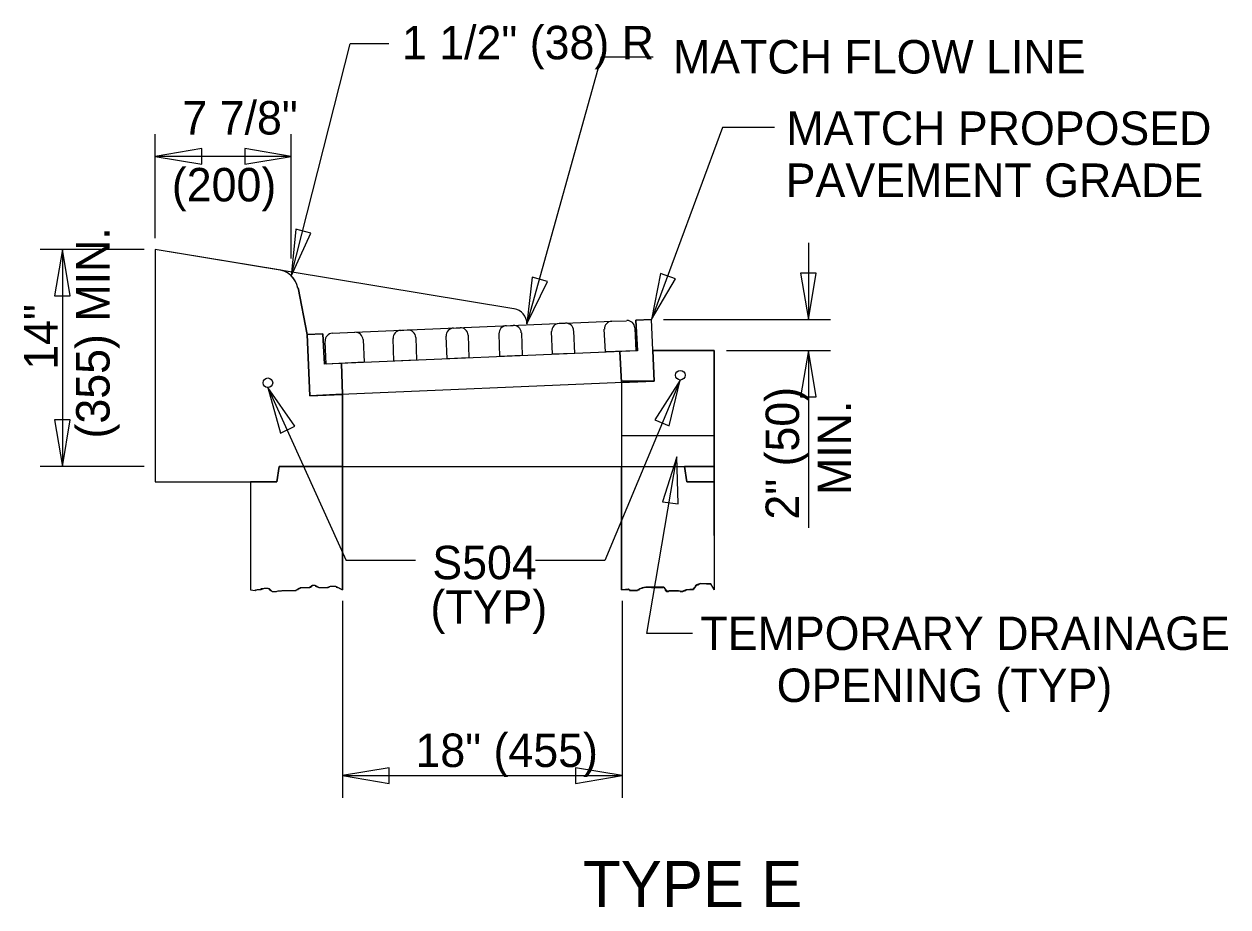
# Model space of a CAD drawing. Extents: x 1.2 to 16.8, y 0.2 to 9.7.
# Drawn here: x 12.958 to 16.197, y 7.362 to 9.737 of the extents above; entities that cross this region are included whole.
import ezdxf

# ---------------------------------------------------------------- set-up
doc = ezdxf.new("R2010")
doc.units = 0
for name, color, linetype in [('SD_P_Dimension Lines', 7, 'Continuous'), ('SD_P_Dimension Text', 7, 'Continuous'), ('SD_P_Prop Object Lines', 7, 'Continuous'), ('SD_P_Rebar', 7, 'Continuous'), ('SD_P_Shading', 7, 'Continuous'), ('SD_P_Subtitles', 7, 'Continuous'), ('SD_X_Exist Hidden Lines', 7, 'Continuous')]:
    doc.layers.add(name, color=color, linetype=linetype)

msp = doc.modelspace()

# ---------------------------------------------------------------- linework, layer by layer
at = {"layer": 'SD_P_Dimension Lines'}
for p, q in [((13.6767, 9.059), (13.8347, 9.6844)), ((13.9387, 9.6844), (13.8347, 9.6844)), ((14.5106, 9.6482), (14.3107, 8.9303)), ((14.6506, 9.6482), (14.5106, 9.6482)), ((14.8365, 9.459), (14.6457, 8.942)), ((14.9765, 9.459), (14.8365, 9.459)), ((13.3107, 9.161), (13.3107, 9.441)), ((13.6767, 9.106), (13.6767, 9.441)), ((13.4357, 9.402), (13.3107, 9.381)), ((13.4357, 9.36), (13.4357, 9.402)), ((13.6767, 9.381), (13.5517, 9.402)), ((13.5517, 9.402), (13.5517, 9.36)), ((13.6767, 9.381), (13.3107, 9.381)), ((13.3107, 9.381), (13.4357, 9.36)), ((13.5517, 9.36), (13.6767, 9.381)), ((13.6888, 9.1857), (13.6767, 9.059)), ((13.6767, 9.059), (13.7289, 9.1743)), ((13.7289, 9.1743), (13.6888, 9.1857)), ((15.0677, 9.1486), (15.0677, 8.942)), ((13.2807, 9.131), (13.0007, 9.131)), ((13.0607, 9.131), (13.0397, 9.006)), ((13.0607, 9.131), (13.0607, 8.547)), ((13.0817, 9.006), (13.0607, 9.131)), ((14.325, 9.056), (14.3107, 8.9303)), ((14.3107, 8.9303), (14.3656, 9.0446)), ((14.3656, 9.0446), (14.325, 9.056)), ((14.6701, 9.0664), (14.6457, 8.942)), ((14.6457, 8.942), (14.71, 9.0514)), ((14.71, 9.0514), (14.6701, 9.0664)), ((15.0467, 9.067), (15.0677, 8.942)), ((15.0887, 9.067), (15.0467, 9.067)), ((15.0677, 8.942), (15.0887, 9.067)), ((13.0397, 9.006), (13.0817, 9.006)), ((14.6782, 8.942), (15.1277, 8.942)), ((14.8477, 8.859), (15.1277, 8.859)), ((15.0677, 8.859), (15.0467, 8.734)), ((15.0677, 8.859), (15.0677, 8.3815)), ((15.0887, 8.734), (15.0677, 8.859)), ((14.7232, 8.7793), (14.5206, 8.2941)), ((14.7232, 8.7793), (14.655, 8.6724)), ((14.6936, 8.656), (14.7232, 8.7793)), ((13.6136, 8.7588), (13.8243, 8.2941)), ((13.6859, 8.6548), (13.6136, 8.7588)), ((13.6136, 8.7588), (13.648, 8.6368)), ((15.0467, 8.734), (15.0887, 8.734)), ((13.0397, 8.672), (13.0607, 8.547)), ((13.0817, 8.672), (13.0397, 8.672)), ((13.0607, 8.547), (13.0817, 8.672)), ((13.648, 8.6368), (13.6859, 8.6548)), ((14.655, 8.6724), (14.6936, 8.656)), ((14.6333, 8.0971), (14.7138, 8.5727)), ((14.7138, 8.5727), (14.675, 8.4519)), ((14.7172, 8.446), (14.7138, 8.5727)), ((13.2807, 8.547), (13.0007, 8.547)), ((14.675, 8.4519), (14.7172, 8.446)), ((14.0112, 8.2941), (13.8243, 8.2941)), ((14.5206, 8.2941), (14.3336, 8.2941)), ((13.8147, 8.185), (13.8147, 7.655)), ((14.5667, 8.185), (14.5667, 7.655)), ((14.7556, 8.0971), (14.6333, 8.0971)), ((13.9397, 7.736), (13.8147, 7.715)), ((13.8147, 7.715), (14.5667, 7.715)), ((13.8147, 7.715), (13.9397, 7.694)), ((13.9397, 7.694), (13.9397, 7.736)), ((14.5667, 7.715), (14.4417, 7.736)), ((14.4417, 7.736), (14.4417, 7.694)), ((14.4417, 7.694), (14.5667, 7.715))]:
    msp.add_line(p, q, dxfattribs=at)
at = {"layer": 'SD_P_Prop Object Lines'}
for p, q in [((13.3107, 9.131), (13.3107, 8.505)), ((14.2757, 8.971), (13.3107, 9.131)), ((13.6947, 9.027), (13.7197, 8.902)), ((14.6037, 8.94), (14.6457, 8.942)), ((14.6077, 8.858), (14.6037, 8.94)), ((14.6527, 8.776), (14.6457, 8.942)), ((13.7877, 8.905), (13.8477, 8.908)), ((13.8477, 8.908), (14.5387, 8.938)), ((13.9707, 8.913), (13.9897, 8.914)), ((14.1137, 8.919), (14.1307, 8.92)), ((14.2557, 8.925), (14.2737, 8.926)), ((14.3797, 8.849), (14.3767, 8.91)), ((14.3977, 8.932), (14.4137, 8.932)), ((14.4357, 8.912), (14.4387, 8.851)), ((14.5217, 8.855), (14.5187, 8.916)), ((14.5387, 8.938), (14.5787, 8.939)), ((14.6007, 8.919), (14.6037, 8.858)), ((13.7197, 8.902), (13.7617, 8.904)), ((13.7197, 8.902), (13.7267, 8.737)), ((13.7617, 8.904), (13.7657, 8.822)), ((13.7707, 8.822), (13.7677, 8.883)), ((13.8697, 8.888), (13.8727, 8.827)), ((13.9527, 8.83), (13.9507, 8.891)), ((14.0117, 8.894), (14.0137, 8.833)), ((14.0957, 8.836), (14.0937, 8.897)), ((14.1527, 8.9), (14.1547, 8.839)), ((14.2377, 8.843), (14.2357, 8.904)), ((14.2957, 8.906), (14.2977, 8.845)), ((14.6077, 8.858), (13.7657, 8.822)), ((14.2977, 8.845), (14.2377, 8.843)), ((14.4387, 8.851), (14.3797, 8.849)), ((14.6037, 8.858), (14.5217, 8.855)), ((14.5647, 8.773), (14.5607, 8.856)), ((14.6492, 8.859), (14.8147, 8.859)), ((14.8147, 8.859), (14.8147, 8.505)), ((13.8727, 8.827), (13.7707, 8.822)), ((13.8117, 8.824), (13.8147, 8.74)), ((14.0137, 8.833), (13.9527, 8.83)), ((14.1547, 8.839), (14.0957, 8.836)), ((14.6527, 8.776), (13.7267, 8.737)), ((14.5647, 8.773), (14.5647, 8.547)), ((13.8147, 8.741), (13.8147, 8.547)), ((14.5647, 8.63), (14.8147, 8.63)), ((13.6377, 8.505), (13.6437, 8.547)), ((13.6437, 8.547), (14.8147, 8.547)), ((14.7407, 8.505), (14.7347, 8.547)), ((13.3107, 8.505), (13.6377, 8.505)), ((14.8147, 8.505), (14.7407, 8.505))]:
    msp.add_line(p, q, dxfattribs=at)
for centre, radius, start, end in [((13.6331, 9.0145), 0.0625, 11.3522, 80.215), ((14.2691, 8.9303), 0.0416, 0, 80.5522), ((14.5802, 8.9186), 0.0208, 2.4657, 92.4657), ((13.8489, 8.8871), 0.0208, 2.4657, 92.4657), ((13.9713, 8.8924), 0.0208, 92.4657, 182.4658), ((13.9907, 8.8932), 0.0208, 2.4657, 92.4657), ((14.1142, 8.8985), 0.0208, 92.4657, 182.4658), ((14.1316, 8.8993), 0.0208, 2.4657, 92.4657), ((14.2561, 8.9046), 0.0208, 92.4657, 182.4658), ((14.2745, 8.9054), 0.0208, 2.4657, 92.4657), ((14.3979, 8.9107), 0.0208, 92.4657, 182.4658), ((14.4153, 8.9115), 0.0208, 2.4657, 92.4657), ((14.5398, 8.9168), 0.0208, 92.4657, 182.4658), ((13.7885, 8.8845), 0.0208, 92.4657, 182.4657)]:
    msp.add_arc(centre, radius, start, end, dxfattribs=at)
at = {"layer": 'SD_P_Rebar'}
for centre in [(13.6136, 8.7718), (14.7232, 8.7923)]:
    msp.add_circle(centre, 0.013, dxfattribs=at)
at = {"layer": 'SD_P_Shading'}
for p, q in [((13.6377, 9.077), (13.3107, 9.131)), ((13.3107, 9.131), (13.3107, 8.505)), ((13.7197, 8.902), (13.6947, 9.027)), ((13.7877, 8.905), (13.8477, 8.908)), ((13.9707, 8.913), (13.9897, 8.914)), ((14.1137, 8.919), (14.1307, 8.92)), ((14.2557, 8.925), (14.2737, 8.926)), ((14.3797, 8.849), (14.3767, 8.91)), ((14.3977, 8.932), (14.4137, 8.932)), ((14.4357, 8.912), (14.4387, 8.851)), ((14.5217, 8.855), (14.5187, 8.916)), ((14.5387, 8.938), (14.5787, 8.939)), ((14.6007, 8.919), (14.6037, 8.858)), ((13.7267, 8.737), (13.7197, 8.902)), ((13.7707, 8.822), (13.7677, 8.883)), ((13.8697, 8.888), (13.8727, 8.827)), ((13.9527, 8.83), (13.9507, 8.891)), ((14.0117, 8.894), (14.0137, 8.833)), ((14.0957, 8.836), (14.0937, 8.897)), ((14.1527, 8.9), (14.1547, 8.839)), ((14.2377, 8.843), (14.2357, 8.904)), ((14.2957, 8.906), (14.2977, 8.845)), ((14.2977, 8.845), (14.2377, 8.843)), ((14.4387, 8.851), (14.3797, 8.849)), ((14.6037, 8.858), (14.5217, 8.855)), ((13.8727, 8.827), (13.7707, 8.822)), ((14.0137, 8.833), (13.9527, 8.83)), ((14.1547, 8.839), (14.0957, 8.836)), ((13.8147, 8.741), (13.7267, 8.737)), ((13.8147, 8.547), (13.8147, 8.741)), ((13.6377, 8.505), (13.6437, 8.547)), ((13.6437, 8.547), (13.8147, 8.547)), ((13.3107, 8.505), (13.6377, 8.505))]:
    msp.add_line(p, q, dxfattribs=at)
for points in [[(14.6037, 8.94), (14.6077, 8.858), (14.5607, 8.856), (14.5647, 8.773), (14.6527, 8.776), (14.6457, 8.942)], [(13.7197, 8.902), (13.7267, 8.737), (13.8147, 8.74), (13.8117, 8.824), (13.7657, 8.822), (13.7617, 8.904)], [(14.5647, 8.63), (14.8147, 8.63), (14.8147, 8.547), (14.7347, 8.547), (14.7407, 8.505), (14.8147, 8.505), (14.8147, 8.63), (14.8147, 8.859), (14.6492, 8.859), (14.6527, 8.776), (14.5647, 8.776)], [(13.5667, 8.505), (13.5667, 8.505), (13.5667, 8.215), (13.5797, 8.213), (13.5807, 8.215), (13.5957, 8.216), (13.6047, 8.219), (13.6167, 8.218), (13.6247, 8.211), (13.6317, 8.21), (13.6427, 8.212), (13.6877, 8.213), (13.7037, 8.221), (13.7247, 8.221), (13.7337, 8.227), (13.7397, 8.227), (13.7517, 8.221), (13.7727, 8.221), (13.7807, 8.224), (13.7957, 8.225), (13.8147, 8.215), (13.8147, 8.547), (13.8147, 8.547), (13.6437, 8.547), (13.6377, 8.505)], [(14.5647, 8.215), (14.5647, 8.547), (14.7347, 8.547), (14.7407, 8.505), (14.8137, 8.505), (14.8147, 8.215), (14.8057, 8.231), (14.7777, 8.232), (14.7667, 8.228), (14.7587, 8.217), (14.7387, 8.215), (14.7277, 8.21), (14.7187, 8.212), (14.6937, 8.212), (14.6877, 8.211), (14.6787, 8.222), (14.6307, 8.222), (14.6137, 8.217), (14.6057, 8.213), (14.5887, 8.213), (14.5837, 8.217), (14.5667, 8.215)]]:
    msp.add_lwpolyline(points, close=True, dxfattribs=at)
for centre, radius, start, end in [((13.6331, 9.0145), 0.0625, 11.3522, 85.9975), ((14.5802, 8.9186), 0.0208, 2.4657, 92.4657), ((13.8489, 8.8871), 0.0208, 2.4657, 92.4657), ((13.9713, 8.8924), 0.0208, 92.4657, 182.4658), ((13.9907, 8.8932), 0.0208, 2.4657, 92.4657), ((14.1142, 8.8985), 0.0208, 92.4657, 182.4658), ((14.1316, 8.8993), 0.0208, 2.4657, 92.4657), ((14.2561, 8.9046), 0.0208, 92.4657, 182.4658), ((14.2745, 8.9054), 0.0208, 2.4657, 92.4657), ((14.3979, 8.9107), 0.0208, 92.4657, 182.4658), ((14.4153, 8.9115), 0.0208, 2.4657, 92.4657), ((14.5398, 8.9168), 0.0208, 92.4657, 182.4658), ((13.7885, 8.8845), 0.0208, 92.4657, 182.4657)]:
    msp.add_arc(centre, radius, start, end, dxfattribs=at)
at = {"layer": 'SD_X_Exist Hidden Lines'}
for p, q in [((13.8147, 8.547), (13.8147, 8.215)), ((14.5647, 8.547), (14.5647, 8.215)), ((13.5667, 8.505), (13.5667, 8.215)), ((14.8147, 8.505), (14.8147, 8.215))]:
    msp.add_line(p, q, dxfattribs=at)
for points in [[(13.5667, 8.215), (13.5797, 8.213), (13.5807, 8.213), (13.5807, 8.215), (13.5837, 8.215), (13.5857, 8.216), (13.5867, 8.216), (13.5887, 8.216), (13.5897, 8.216), (13.5917, 8.216), (13.5927, 8.216), (13.5947, 8.216), (13.5957, 8.216), (13.5957, 8.218), (13.5977, 8.218), (13.5987, 8.218), (13.6027, 8.218), (13.6047, 8.219), (13.6057, 8.219), (13.6077, 8.219), (13.6087, 8.219), (13.6107, 8.219), (13.6117, 8.219), (13.6137, 8.219), (13.6147, 8.218), (13.6167, 8.218), (13.6167, 8.216), (13.6177, 8.216), (13.6177, 8.215), (13.6197, 8.215), (13.6207, 8.213), (13.6227, 8.212), (13.6237, 8.212), (13.6257, 8.21), (13.6267, 8.21), (13.6287, 8.21), (13.6297, 8.21), (13.6307, 8.21), (13.6327, 8.21), (13.6337, 8.21), (13.6357, 8.21), (13.6367, 8.21), (13.6417, 8.212), (13.6427, 8.212), (13.6447, 8.212), (13.6457, 8.212), (13.6477, 8.212), (13.6487, 8.212), (13.6507, 8.212), (13.6517, 8.213), (13.6567, 8.213), (13.6577, 8.213), (13.6597, 8.213), (13.6607, 8.213), (13.6617, 8.213), (13.6637, 8.213), (13.6677, 8.213), (13.6757, 8.213), (13.6827, 8.213), (13.6877, 8.213), (13.6887, 8.213), (13.6897, 8.213), (13.6897, 8.215), (13.6917, 8.215), (13.6917, 8.216), (13.6927, 8.216), (13.6947, 8.216), (13.6947, 8.218), (13.6957, 8.218), (13.6977, 8.219), (13.6987, 8.219), (13.7017, 8.221), (13.7037, 8.221), (13.7107, 8.221), (13.7187, 8.221), (13.7227, 8.221), (13.7267, 8.221), (13.7267, 8.222), (13.7297, 8.222), (13.7297, 8.224), (13.7317, 8.225), (13.7327, 8.225), (13.7327, 8.227), (13.7347, 8.227), (13.7357, 8.227), (13.7377, 8.227), (13.7387, 8.227), (13.7407, 8.227), (13.7417, 8.225), (13.7437, 8.225), (13.7437, 8.224), (13.7447, 8.224), (13.7467, 8.224), (13.7477, 8.222), (13.7487, 8.222), (13.7507, 8.222), (13.7507, 8.221), (13.7517, 8.221), (13.7537, 8.221), (13.7547, 8.221), (13.7567, 8.221)], [(14.5647, 8.215), (14.5837, 8.216), (14.5857, 8.216), (14.5857, 8.215), (14.5867, 8.215), (14.5867, 8.213), (14.5887, 8.213), (14.5897, 8.213), (14.5917, 8.213), (14.5927, 8.213), (14.5947, 8.213), (14.5957, 8.213), (14.6007, 8.213), (14.6047, 8.213), (14.6067, 8.213), (14.6077, 8.213), (14.6077, 8.215), (14.6097, 8.215), (14.6107, 8.215), (14.6127, 8.215), (14.6127, 8.216), (14.6137, 8.216), (14.6137, 8.218), (14.6147, 8.218), (14.6167, 8.218), (14.6167, 8.219), (14.6177, 8.219), (14.6197, 8.219), (14.6207, 8.219), (14.6207, 8.221), (14.6227, 8.221), (14.6237, 8.221), (14.6257, 8.222), (14.6267, 8.222), (14.6287, 8.222), (14.6327, 8.222), (14.6457, 8.221), (14.6537, 8.221), (14.6547, 8.221), (14.6567, 8.221), (14.6577, 8.221), (14.6597, 8.221), (14.6607, 8.221), (14.6687, 8.221), (14.6767, 8.221), (14.6787, 8.222), (14.6797, 8.222), (14.6797, 8.221), (14.6817, 8.219), (14.6817, 8.218), (14.6827, 8.213), (14.6847, 8.212), (14.6857, 8.21), (14.6877, 8.21), (14.6887, 8.21), (14.6907, 8.21), (14.6917, 8.21), (14.6937, 8.212), (14.7037, 8.212), (14.7107, 8.212), (14.7187, 8.212), (14.7227, 8.212), (14.7227, 8.21), (14.7247, 8.21), (14.7257, 8.21), (14.7277, 8.21), (14.7287, 8.21), (14.7297, 8.21), (14.7347, 8.212), (14.7347, 8.213), (14.7357, 8.213), (14.7377, 8.213), (14.7377, 8.215), (14.7387, 8.215), (14.7407, 8.215), (14.7417, 8.216), (14.7437, 8.216), (14.7447, 8.216), (14.7467, 8.216), (14.7477, 8.216), (14.7527, 8.216), (14.7537, 8.216), (14.7557, 8.216), (14.7567, 8.216), (14.7587, 8.216), (14.7587, 8.218), (14.7597, 8.218), (14.7597, 8.219), (14.7607, 8.219), (14.7607, 8.221), (14.7627, 8.221), (14.7627, 8.222), (14.7637, 8.222), (14.7637, 8.224), (14.7637, 8.225), (14.7657, 8.227), (14.7667, 8.227), (14.7667, 8.228), (14.7687, 8.228), (14.7697, 8.228), (14.7717, 8.228)], [(14.7717, 8.228), (14.7727, 8.229), (14.7747, 8.231), (14.7757, 8.231), (14.7757, 8.232), (14.7777, 8.232), (14.7787, 8.232), (14.7817, 8.232), (14.7867, 8.232), (14.7937, 8.231), (14.7997, 8.231), (14.8037, 8.231), (14.8057, 8.231), (14.8057, 8.229), (14.8147, 8.215)], [(13.7567, 8.221), (13.7577, 8.221), (13.7597, 8.221), (13.7607, 8.221), (13.7627, 8.221), (13.7667, 8.221), (13.7687, 8.221), (13.7697, 8.221), (13.7717, 8.221), (13.7727, 8.221), (13.7747, 8.221), (13.7757, 8.221), (13.7757, 8.222), (13.7777, 8.222), (13.7787, 8.222), (13.7787, 8.224), (13.7797, 8.224), (13.7817, 8.225), (13.7827, 8.225), (13.7847, 8.225), (13.7857, 8.225), (13.7877, 8.225), (13.7887, 8.225), (13.7907, 8.225), (13.7917, 8.225), (13.7937, 8.225), (13.7947, 8.225), (13.7967, 8.225), (13.7967, 8.224), (13.7977, 8.224), (13.7977, 8.222), (13.7997, 8.222), (13.8007, 8.222), (13.8007, 8.221), (13.8027, 8.221), (13.8147, 8.215)]]:
    msp.add_lwpolyline(points, dxfattribs=at)

# ---------------------------------------------------------------- texts
at = {"layer": 'SD_P_Dimension Text'}
for s, height, p in [('1 1/2" (38) R', 0.09, (13.9742, 9.6424)), ('MATCH FLOW LINE', 0.089994, (14.7036, 9.6042)), ('7 7/8"', 0.09, (13.3836, 9.44)), ('MATCH PROPOSED', 0.09, (15.0086, 9.412)), ('PAVEMENT GRADE', 0.09, (15.0067, 9.272)), ('(200)', 0.09, (13.3553, 9.26)), ('S504', 0.09, (14.0561, 8.2433)), ('(TYP)', 0.09, (14.0509, 8.1233)), ('TEMPORARY DRAINAGE', 0.09, (14.7773, 8.0529)), ('OPENING (TYP)', 0.09, (14.9826, 7.9129)), ('18" (455)', 0.09, (14.0107, 7.738))]:
    msp.add_text(s, height=height, dxfattribs=at).set_placement(p)
for s, p in [('(355) MIN.', (13.1877, 8.622)), ('14"', (13.0477, 8.8069)), ('2" (50)', (15.0427, 8.4038)), ('MIN.', (15.1827, 8.4699))]:
    msp.add_text(s, height=0.09, rotation=90, dxfattribs=at).set_placement(p)
at = {"layer": 'SD_P_Subtitles'}
msp.add_text('TYPE E', height=0.124, dxfattribs=at).set_placement((14.4617, 7.3615))

doc.saveas('drawing.dxf')
